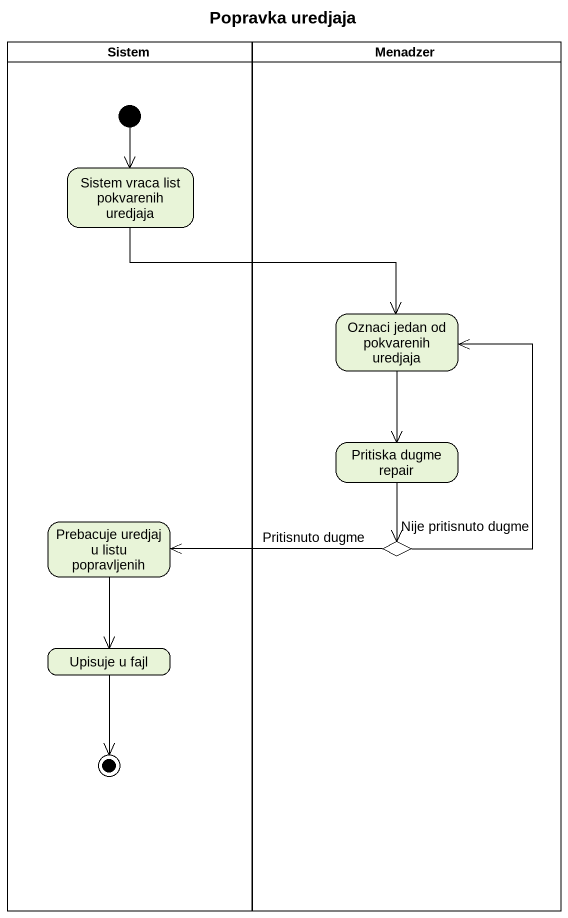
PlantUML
@startuml
title Popravka uredjaja
hide empty description
state Sistem <<partition>> {
  state "Sistem vraca list pokvarenih uredjaja" as Sistem_vraca_list
  state "Prebacuje uredjaj u listu popravljenih" as Prebacuje_uredjaj_u_listu
  state "Upisuje u fajl" as Upisuje_u_fajl
  [*] --> Sistem_vraca_list
  Upisuje_u_fajl --> [*]
}
state Menadzer <<partition>> {
  state "Oznaci jedan od pokvarenih uredjaja" as Oznaci_jedan_od_pokvarenih
  state "Pritiska dugme repair" as Pritiska_dugme_repair
  state choice1 <<choice>>
}
Sistem_vraca_list -right-> Oznaci_jedan_od_pokvarenih
Oznaci_jedan_od_pokvarenih --> Pritiska_dugme_repair
Pritiska_dugme_repair --> choice1
Prebacuje_uredjaj_u_listu --> Upisuje_u_fajl
choice1 -up-> Oznaci_jedan_od_pokvarenih : Nije pritisnuto dugme
choice1 -left-> Prebacuje_uredjaj_u_listu : Pritisnuto dugme
@enduml
